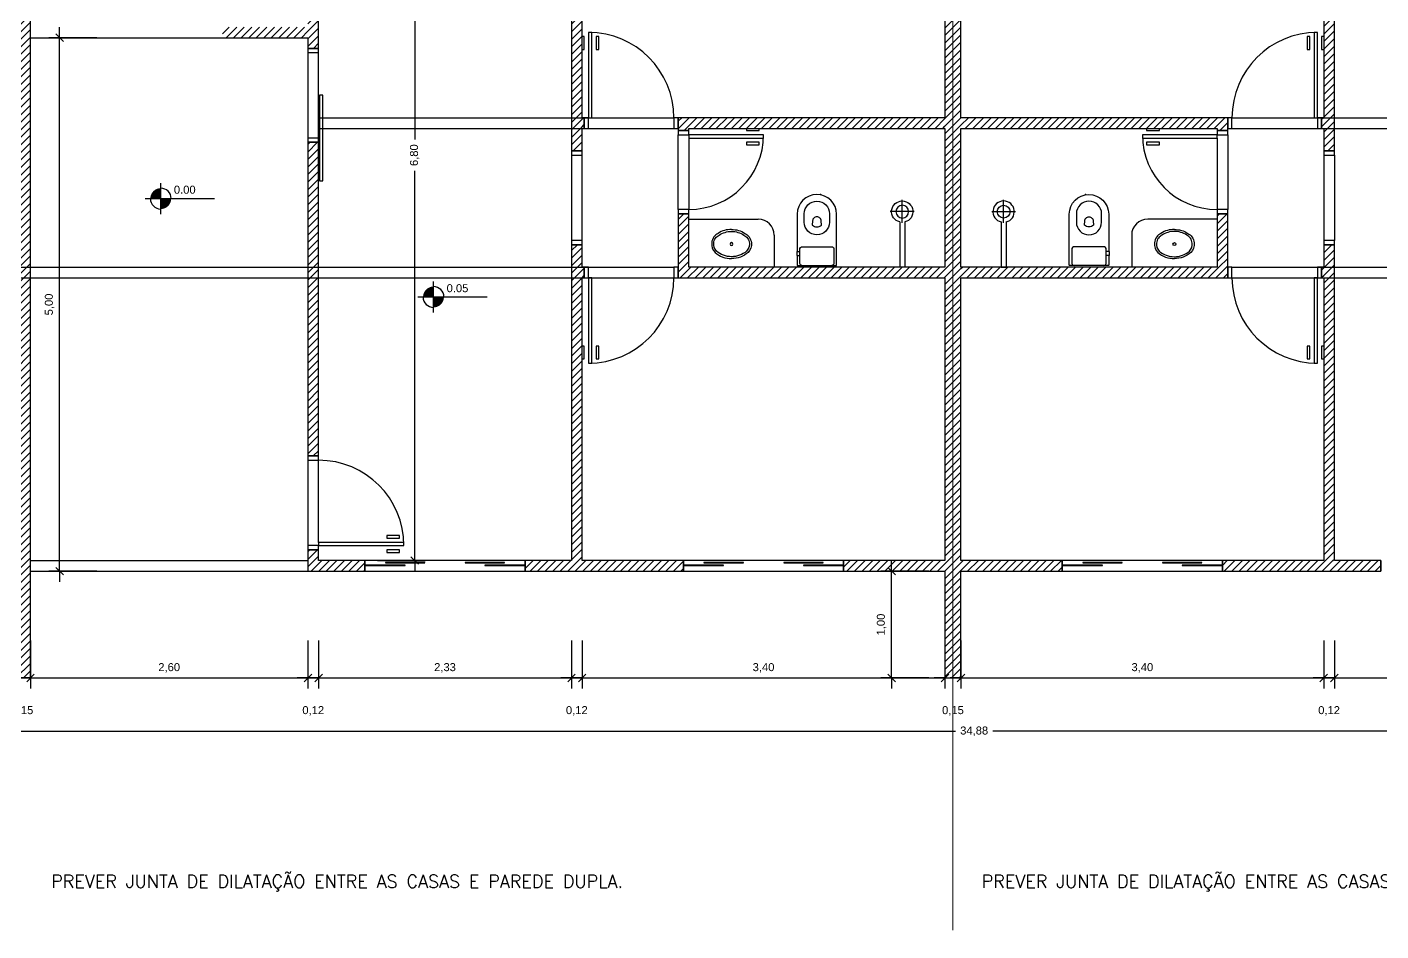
# Model space of a CAD drawing. Header units: metres. Extents: x 49 to 320, y -91 to 27.
# Drawn here: x 282.85 to 295.53, y -1.34 to 7.13 of the extents above; entities that cross this region are included whole.
import ezdxf

# ---------------------------------------------------------------- set-up
doc = ezdxf.new("R2010")
doc.units = ezdxf.units.M
doc.header["$LTSCALE"] = 0.2
for name, color, linetype in [('ARQ-___-___-CTA', 240, 'Continuous'), ('ARQ-___-___-LEG', 3, 'Continuous'), ('ARQ-___-___-VST', 9, 'Continuous'), ('ARQ-ALV', 6, 'Continuous'), ('ARQ-ALV-___-HTC', 13, 'Continuous'), ('ARQ-CXO', 2, 'Continuous'), ('ARQ-DVI', 1, 'Continuous'), ('ARQ-EQP', 24, 'Continuous'), ('ARQ-EQP-___-INT', 7, 'Continuous'), ('ARQ-PIS', 2, 'Continuous')]:
    doc.layers.add(name, color=color, linetype=linetype)
doc.styles.add('REGUA60', font='arial.ttf')
doc.styles.add('ROMANS', font='romans', dxfattribs={"height": 6})
doc.dimstyles.new('Active3D', dxfattribs={"dimtxt": 1.5, "dimasz": 0.01, "dimexe": 2, "dimexo": 3, "dimgap": 0.98, "dimtad": 1, "dimlfac": -1, "dimrnd": 0.005, "dimzin": 0, "dimtxsty": 'REGUA60', "dimblk": 'COTATR', "dimcen": 4, "dimdle": 4, "dimclrt": 2, "dimadec": 0, "dimazin": 0, "dimtfac": 1, "dimtmove": 2, "dimatfit": 2, "dimfxl": 1, "dimarcsym": 0})
pattern_1 = [(45, (316.507574, -5.15138), (-0.03535534, 0.03535534), [])]

# ---------------------------------------------------------------- blocks, each defined once
blk = doc.blocks.new('SAC616S2')
at = {"layer": 'ARQ-EQP', "color": 0, "linetype": 'ByBlock'}
blk.add_lwpolyline([(18.2, -1.5, -0.329256), (18.5, -1.9), (18.5, -49.6, -0.412623), (0, -68, -0.412623), (-18.5, -49.6), (-18.5, -14.5), (-18.9, -14.5), (-18.9, -11), (-18.5, -11), (-18.5, -1.9, -0.329256), (-18.2, -1.5), (-17.3, -1.5), (0, -1.5), (17.3, -1.5)], format="xyb", close=True, dxfattribs=at)
at = {"layer": 'ARQ-EQP-___-INT'}
for p, q in [((-18.5, -11), (-16, -11)), ((-18.5, -14.5), (-16, -14.5))]:
    blk.add_line(p, q, dxfattribs=at)
blk.add_lwpolyline([(-14, -1.5, 0.324141), (-16, -3.5), (-16, -17.5, 0.333333), (-14.5, -19), (0, -19), (14.5, -19, 0.333333), (16, -17.5), (16, -3.5, 0.324141), (14, -1.5, 0.324141)], format="xyb", dxfattribs=at)
for points in [[(0, -61.7, 0.418677), (11.8, -50), (11.8, -42.1, 0.411784), (0, -30.2, 0.411784), (-11.8, -42.1), (-11.8, -50, 0.418677)], [(0, -47, -0.428571), (-4, -43.3), (-4.3, -39.3, -0.16754), (0, -37.8, -0.16754), (4.3, -39.3), (4, -43.3, -0.428571)]]:
    blk.add_lwpolyline(points, format="xyb", close=True, dxfattribs=at)
blk.add_point((3.3, -68), dxfattribs=at)
blk = doc.blocks.new('SACHS__2')
at = {"layer": 'ARQ-EQP', "color": 0, "linetype": 'ByBlock'}
for p, q in [((42.3, 2.4), (0, 2.4)), ((0, 2.4), (0, -2.4)), ((42.3, -2.4), (0, -2.4))]:
    blk.add_line(p, q, dxfattribs=at)
blk.add_arc((52, 0), 10, 193.8865, 166.1135, dxfattribs=at)
at = {"layer": 'ARQ-EQP-___-INT'}
for p, q in [((41.6, 0), (63.2, 0)), ((52, 11.2), (52, -11.2))]:
    blk.add_line(p, q, dxfattribs=at)
blk.add_circle((52, 0), 6, dxfattribs=at)
blk = doc.blocks.new('SAL37S_2')
at = {"layer": 'ARQ-EQP-___-INT'}
for points in [[(0, -10, 0.145827), (-16.8, -14.9, 0.090827), (-22, -19.4, 0.12568), (-24.8, -26.7, 0.221372), (-20.6, -38.8, 0.186059), (0, -46.5, 0.186059)], [(0, -10, -0.145827), (16.8, -14.9, -0.090827), (22, -19.4, -0.12568), (24.8, -26.7, -0.221372), (20.6, -38.8, -0.186059), (0, -46.5, -0.186059)]]:
    blk.add_lwpolyline(points, format="xyb", dxfattribs=at)
blk.add_lwpolyline([(0, -12.5, 0.14623), (-15.5, -17, 0.09047), (-20, -20.9, 0.123903), (-22.4, -27, 0.21906), (-18.9, -37, 0.185248), (0, -44.1, 0.185248), (18.8, -37, 0.21906), (22.3, -27, 0.123903), (20, -20.9, 0.09047), (15.5, -17, 0.14623)], format="xyb", close=True, dxfattribs=at)
blk.add_circle((0, -28.3), 1.8, dxfattribs=at)
blk = doc.blocks.new('COTATR')
at = {"color": 6}
blk.add_line((-71, -71), (71, 71), dxfattribs=at)
at = {"color": 0, "linetype": 'ByBlock'}
blk.add_line((0, 0), (200, 0), dxfattribs=at)
blk = doc.blocks.new('*D725')
at = {"layer": 'ARQ-___-___-CTA', "color": 0, "lineweight": -2, "transparency": 16777216}
for p, q in [((282.879, 1.385), (282.879, 0.935)), ((282.729, 1.035), (282.878, 1.035))]:
    blk.add_line(p, q, dxfattribs=at)
at = {"layer": 'Defpoints', "color": 0, "transparency": 16777216}
for p in [(282.729, 1.535), (282.879, 1.535), (282.879, 1.035)]:
    blk.add_point(p, dxfattribs=at)
at = {"layer": 'ARQ-___-___-CTA', "color": 0, "lineweight": -2, "transparency": 16777216, "xscale": 0.0005, "yscale": 0.0005, "zscale": 0.0005, "rotation": 180}
blk.add_blockref('COTATR', (282.729, 1.035), dxfattribs=at)
at = {"layer": 'ARQ-___-___-CTA', "color": 0, "lineweight": -2, "transparency": 16777216, "xscale": 0.0005, "yscale": 0.0005, "zscale": 0.0005}
blk.add_blockref('COTATR', (282.879, 1.035), dxfattribs=at)
at = {"layer": 'ARQ-___-___-CTA', "color": 2, "transparency": 16777216, "insert": (282.804, 0.726), "char_height": 0.075, "attachment_point": 5, "style": 'REGUA60'}
blk.add_mtext('0,15', dxfattribs=at)
blk = doc.blocks.new('*D726')
at = {"layer": 'ARQ-___-___-CTA', "color": 0, "lineweight": -2, "transparency": 16777216}
for p, q in [((285.479, 1.385), (285.479, 0.935)), ((282.879, 1.035), (285.478, 1.035))]:
    blk.add_line(p, q, dxfattribs=at)
at = {"layer": 'Defpoints', "color": 0, "transparency": 16777216}
for p in [(282.879, 1.535), (285.479, 1.535), (285.479, 1.035)]:
    blk.add_point(p, dxfattribs=at)
at = {"layer": 'ARQ-___-___-CTA', "color": 0, "lineweight": -2, "transparency": 16777216, "xscale": 0.0005, "yscale": 0.0005, "zscale": 0.0005, "rotation": 180}
blk.add_blockref('COTATR', (282.879, 1.035), dxfattribs=at)
at = {"layer": 'ARQ-___-___-CTA', "color": 0, "lineweight": -2, "transparency": 16777216, "xscale": 0.0005, "yscale": 0.0005, "zscale": 0.0005}
blk.add_blockref('COTATR', (285.479, 1.035), dxfattribs=at)
at = {"layer": 'ARQ-___-___-CTA', "color": 2, "transparency": 16777216, "insert": (284.179, 1.129), "char_height": 0.075, "attachment_point": 5, "style": 'REGUA60'}
blk.add_mtext('2,60', dxfattribs=at)
blk = doc.blocks.new('*D727')
at = {"layer": 'ARQ-___-___-CTA', "color": 0, "lineweight": -2, "transparency": 16777216}
for p, q in [((291.449, 1.385), (291.449, 0.935)), ((288.049, 1.035), (291.448, 1.035))]:
    blk.add_line(p, q, dxfattribs=at)
at = {"layer": 'Defpoints', "color": 0, "transparency": 16777216}
for p in [(288.049, 1.535), (291.449, 1.535), (291.449, 1.035)]:
    blk.add_point(p, dxfattribs=at)
at = {"layer": 'ARQ-___-___-CTA', "color": 0, "lineweight": -2, "transparency": 16777216, "xscale": 0.0005, "yscale": 0.0005, "zscale": 0.0005, "rotation": 180}
blk.add_blockref('COTATR', (288.049, 1.035), dxfattribs=at)
at = {"layer": 'ARQ-___-___-CTA', "color": 0, "lineweight": -2, "transparency": 16777216, "xscale": 0.0005, "yscale": 0.0005, "zscale": 0.0005}
blk.add_blockref('COTATR', (291.449, 1.035), dxfattribs=at)
at = {"layer": 'ARQ-___-___-CTA', "color": 2, "transparency": 16777216, "insert": (289.749, 1.129), "char_height": 0.075, "attachment_point": 5, "style": 'REGUA60'}
blk.add_mtext('3,40', dxfattribs=at)
blk = doc.blocks.new('*D728')
at = {"layer": 'ARQ-___-___-CTA', "color": 0, "lineweight": -2, "transparency": 16777216}
for p, q in [((291.599, 1.385), (291.599, 0.935)), ((291.449, 1.035), (291.598, 1.035))]:
    blk.add_line(p, q, dxfattribs=at)
at = {"layer": 'Defpoints', "color": 0, "transparency": 16777216}
for p in [(291.449, 1.535), (291.599, 1.535), (291.599, 1.035)]:
    blk.add_point(p, dxfattribs=at)
at = {"layer": 'ARQ-___-___-CTA', "color": 0, "lineweight": -2, "transparency": 16777216, "xscale": 0.0005, "yscale": 0.0005, "zscale": 0.0005, "rotation": 180}
blk.add_blockref('COTATR', (291.449, 1.035), dxfattribs=at)
at = {"layer": 'ARQ-___-___-CTA', "color": 0, "lineweight": -2, "transparency": 16777216, "xscale": 0.0005, "yscale": 0.0005, "zscale": 0.0005}
blk.add_blockref('COTATR', (291.599, 1.035), dxfattribs=at)
at = {"layer": 'ARQ-___-___-CTA', "color": 2, "transparency": 16777216, "insert": (291.524, 0.726), "char_height": 0.075, "attachment_point": 5, "style": 'REGUA60'}
blk.add_mtext('0,15', dxfattribs=at)
blk = doc.blocks.new('*D729')
at = {"layer": 'ARQ-___-___-CTA', "color": 0, "lineweight": -2, "transparency": 16777216}
for p, q in [((294.999, 1.385), (294.999, 0.935)), ((291.599, 1.035), (294.998, 1.035))]:
    blk.add_line(p, q, dxfattribs=at)
at = {"layer": 'Defpoints', "color": 0, "transparency": 16777216}
for p in [(291.599, 1.535), (294.999, 1.535), (294.999, 1.035)]:
    blk.add_point(p, dxfattribs=at)
at = {"layer": 'ARQ-___-___-CTA', "color": 0, "lineweight": -2, "transparency": 16777216, "xscale": 0.0005, "yscale": 0.0005, "zscale": 0.0005, "rotation": 180}
blk.add_blockref('COTATR', (291.599, 1.035), dxfattribs=at)
at = {"layer": 'ARQ-___-___-CTA', "color": 0, "lineweight": -2, "transparency": 16777216, "xscale": 0.0005, "yscale": 0.0005, "zscale": 0.0005}
blk.add_blockref('COTATR', (294.999, 1.035), dxfattribs=at)
at = {"layer": 'ARQ-___-___-CTA', "color": 2, "transparency": 16777216, "insert": (293.299, 1.129), "char_height": 0.075, "attachment_point": 5, "style": 'REGUA60'}
blk.add_mtext('3,40', dxfattribs=at)
blk = doc.blocks.new('*D735')
at = {"layer": 'ARQ-___-___-CTA', "color": 0, "lineweight": -2, "transparency": 16777216}
for p, q in [((274.084, 0.885), (274.084, 0.435)), ((308.964, 0.885), (308.964, 0.435)), ((274.084, 0.535), (291.547, 0.535)), ((308.963, 0.535), (291.898, 0.535))]:
    blk.add_line(p, q, dxfattribs=at)
at = {"layer": 'Defpoints', "color": 0, "transparency": 16777216}
for p in [(274.084, 1.035), (308.964, 1.035), (308.964, 0.535)]:
    blk.add_point(p, dxfattribs=at)
at = {"layer": 'ARQ-___-___-CTA', "color": 0, "lineweight": -2, "transparency": 16777216, "xscale": 0.0005, "yscale": 0.0005, "zscale": 0.0005, "rotation": 180}
blk.add_blockref('COTATR', (274.084, 0.535), dxfattribs=at)
at = {"layer": 'ARQ-___-___-CTA', "color": 0, "lineweight": -2, "transparency": 16777216, "xscale": 0.0005, "yscale": 0.0005, "zscale": 0.0005}
blk.add_blockref('COTATR', (308.964, 0.535), dxfattribs=at)
at = {"layer": 'ARQ-___-___-CTA', "color": 2, "transparency": 16777216, "insert": (291.723, 0.535), "char_height": 0.075, "attachment_point": 5, "style": 'REGUA60'}
blk.add_mtext('34,88', dxfattribs=at)
blk = doc.blocks.new('*D741')
at = {"layer": 'ARQ-___-___-CTA', "color": 0, "lineweight": -2, "transparency": 16777216}
for p, q in [((283.502, 7.035), (283.052, 7.035)), ((283.152, 2.035), (283.152, 7.034)), ((283.502, 2.035), (283.052, 2.035))]:
    blk.add_line(p, q, dxfattribs=at)
at = {"layer": 'Defpoints', "color": 0, "transparency": 16777216}
for p in [(283.152, 7.035), (283.652, 7.035), (283.652, 2.035)]:
    blk.add_point(p, dxfattribs=at)
at = {"layer": 'ARQ-___-___-CTA', "color": 0, "lineweight": -2, "transparency": 16777216, "xscale": 0.0005, "yscale": 0.0005, "zscale": 0.0005}
for p, rotation in [((283.152, 7.035), 90), ((283.152, 2.035), 270)]:
    blk.add_blockref('COTATR', p, dxfattribs=dict(at, rotation=rotation))
at = {"layer": 'ARQ-___-___-CTA', "color": 2, "transparency": 16777216, "insert": (283.058, 4.535), "char_height": 0.075, "attachment_point": 5, "rotation": 90, "style": 'REGUA60'}
blk.add_mtext('5,00', dxfattribs=at)
blk = doc.blocks.new('*D747')
at = {"layer": 'ARQ-___-___-CTA', "color": 0, "lineweight": -2, "transparency": 16777216}
for p, q in [((291.299, 2.035), (290.849, 2.035)), ((290.949, 1.035), (290.949, 2.034)), ((291.299, 1.035), (290.849, 1.035))]:
    blk.add_line(p, q, dxfattribs=at)
at = {"layer": 'Defpoints', "color": 0, "transparency": 16777216}
for p in [(290.949, 2.035), (291.449, 2.035), (291.449, 1.035)]:
    blk.add_point(p, dxfattribs=at)
at = {"layer": 'ARQ-___-___-CTA', "color": 0, "lineweight": -2, "transparency": 16777216, "xscale": 0.0005, "yscale": 0.0005, "zscale": 0.0005}
for p, rotation in [((290.949, 2.035), 90), ((290.949, 1.035), 270)]:
    blk.add_blockref('COTATR', p, dxfattribs=dict(at, rotation=rotation))
at = {"layer": 'ARQ-___-___-CTA', "color": 2, "transparency": 16777216, "insert": (290.855, 1.535), "char_height": 0.075, "attachment_point": 5, "rotation": 90, "style": 'REGUA60'}
blk.add_mtext('1,00', dxfattribs=at)
blk = doc.blocks.new('NivelPB')
for p, q in [((0, -2.92), (0, 2.92)), ((-2.92, 0), (10.07, 0))]:
    blk.add_line(p, q)
at = {"const_width": 1.95}
for points in [[(-0.98, 0, -0.414214), (0, 0.98, -0.618034)], [(0, -0.98, 0.414214), (0.98, 0, 0.618034)]]:
    blk.add_lwpolyline(points, format="xyb", dxfattribs=at)
for start, end in [(180, 270), (0, 90)]:
    blk.add_arc((0, 0), 1.95, start, end)
at = {"color": 0, "linetype": 'ByBlock', "style": 'REGUA60', "width": 1.4}
blk.add_attdef('NIVEL', (2.46, 0.9), '', height=1.5, dxfattribs=at)
blk = doc.blocks.new('*D755')
at = {"layer": 'ARQ-___-___-CTA', "color": 0, "lineweight": -2, "transparency": 16777216}
for p, q in [((286.13, 8.935), (286.58, 8.935)), ((286.48, 8.934), (286.48, 6.08)), ((286.48, 2.135), (286.48, 5.787)), ((286.13, 2.135), (286.58, 2.135))]:
    blk.add_line(p, q, dxfattribs=at)
at = {"layer": 'Defpoints', "color": 0, "transparency": 16777216}
for p in [(285.98, 8.935), (286.48, 8.935), (285.98, 2.135)]:
    blk.add_point(p, dxfattribs=at)
at = {"layer": 'ARQ-___-___-CTA', "color": 0, "lineweight": -2, "transparency": 16777216, "xscale": 0.0005, "yscale": 0.0005, "zscale": 0.0005}
for p, rotation in [((286.48, 8.935), 90), ((286.48, 2.135), 270)]:
    blk.add_blockref('COTATR', p, dxfattribs=dict(at, rotation=rotation))
at = {"layer": 'ARQ-___-___-CTA', "color": 2, "transparency": 16777216, "insert": (286.48, 5.934), "char_height": 0.075, "attachment_point": 5, "rotation": 90, "style": 'REGUA60'}
blk.add_mtext('6,80', dxfattribs=at)

msp = doc.modelspace()

# ---------------------------------------------------------------- hatches: boundary and pattern name
at = {"layer": 'ARQ-ALV-___-HTC'}
h = msp.add_hatch(dxfattribs=at)
h.set_pattern_fill('_U', color=256, scale=0.05, angle=45, style=0, pattern_type=0)
h.set_pattern_definition(pattern_1)
h.paths.add_polyline_path([(291.599, 1.035), (291.599, 10.035), (291.449, 10.035), (291.449, 1.035)])
h = msp.add_hatch(dxfattribs=at)
h.set_pattern_fill('_U', color=256, scale=0.05, angle=45, style=0, pattern_type=0)
h.set_pattern_definition(pattern_1)
h.paths.add_polyline_path([(282.879, 1.035), (282.879, 9.335), (282.729, 9.335), (282.729, 1.035)])
h = msp.add_hatch(dxfattribs=at)
h.set_pattern_fill('_U', color=256, scale=0.05, angle=45, style=0, pattern_type=0)
h.set_pattern_definition(pattern_1)
h.paths.add_polyline_path([(285.479, 3.115), (285.579, 3.115), (285.579, 6.055), (285.479, 6.055)])
h.paths.add_polyline_path([(285.579, 6.935), (285.579, 8.935), (285.479, 9.035), (285.479, 6.935)])
h.paths.add_polyline_path([(285.479, 2.235), (285.479, 2.035), (285.579, 2.135), (285.579, 2.235)])
h = msp.add_hatch(dxfattribs=at)
h.set_pattern_fill('_U', color=256, scale=0.05, angle=45, style=0, pattern_type=0)
h.set_pattern_definition(pattern_1)
h.paths.add_polyline_path([(288.049, 2.135), (288.049, 5.095), (287.949, 5.095), (287.949, 2.135)])
h.paths.add_polyline_path([(287.949, 8.935), (287.949, 5.975), (288.049, 5.975), (288.049, 8.935)])
h = msp.add_hatch(dxfattribs=at)
h.set_pattern_fill('_U', color=256, scale=0.05, angle=45, style=0, pattern_type=0)
h.set_pattern_definition(pattern_1)
h.paths.add_polyline_path([(294.999, 8.935), (294.999, 5.975), (295.099, 5.975), (295.099, 8.935)])
h.paths.add_polyline_path([(295.099, 2.135), (295.099, 5.095), (294.999, 5.095), (294.999, 2.135)])
h = msp.add_hatch(dxfattribs=at)
h.set_pattern_fill('_U', color=256, scale=0.05, angle=45, style=0, pattern_type=0)
h.set_pattern_definition(pattern_1)
h.paths.add_polyline_path([(285.479, 7.035), (285.479, 7.135), (284.679, 7.135), (284.679, 7.035)])
h = msp.add_hatch(dxfattribs=at)
h.set_pattern_fill('_U', color=256, scale=0.05, angle=45, style=0, pattern_type=0)
h.set_pattern_definition(pattern_1)
h.paths.add_polyline_path([(288.069, 6.285), (288.049, 6.285), (288.049, 6.185), (288.069, 6.185)])
h.paths.add_polyline_path([(288.949, 6.185), (291.449, 6.185), (291.449, 6.285), (288.949, 6.285)])
h = msp.add_hatch(dxfattribs=at)
h.set_pattern_fill('_U', color=256, scale=0.05, angle=45, style=0, pattern_type=0)
h.set_pattern_definition(pattern_1)
h.paths.add_polyline_path([(294.099, 6.285), (291.599, 6.285), (291.599, 6.185), (294.099, 6.185)])
h.paths.add_polyline_path([(294.979, 6.185), (294.999, 6.185), (294.999, 6.285), (294.979, 6.285)])
h = msp.add_hatch(dxfattribs=at)
h.set_pattern_fill('_U', color=256, scale=0.05, angle=45, style=0, pattern_type=0)
h.set_pattern_definition(pattern_1)
h.paths.add_polyline_path([(289.049, 4.885), (289.049, 5.385), (288.949, 5.385), (288.949, 4.885)])
h.paths.add_polyline_path([(288.949, 6.185), (288.949, 6.165), (289.049, 6.165), (289.049, 6.185)])
h = msp.add_hatch(dxfattribs=at)
h.set_pattern_fill('_U', color=256, scale=0.05, angle=45, style=0, pattern_type=0)
h.set_pattern_definition(pattern_1)
h.paths.add_polyline_path([(294.099, 4.885), (294.099, 5.385), (293.999, 5.385), (293.999, 4.885)])
h.paths.add_polyline_path([(293.999, 6.185), (293.999, 6.165), (294.099, 6.165), (294.099, 6.185)])
h = msp.add_hatch(dxfattribs=at)
h.set_pattern_fill('_U', color=256, scale=0.05, angle=45, style=0, pattern_type=0)
h.set_pattern_definition(pattern_1)
h.paths.add_polyline_path([(288.069, 4.885), (288.049, 4.885), (288.049, 4.785), (288.069, 4.785)])
h.paths.add_polyline_path([(288.949, 4.785), (291.449, 4.785), (291.449, 4.885), (288.949, 4.885)])
h = msp.add_hatch(dxfattribs=at)
h.set_pattern_fill('_U', color=256, scale=0.05, angle=45, style=0, pattern_type=0)
h.set_pattern_definition(pattern_1)
h.paths.add_polyline_path([(294.099, 4.885), (291.599, 4.885), (291.599, 4.785), (294.099, 4.785)])
h.paths.add_polyline_path([(294.979, 4.785), (294.999, 4.785), (294.999, 4.885), (294.979, 4.885)])
h = msp.add_hatch(dxfattribs=at)
h.set_pattern_fill('_U', color=256, scale=0.05, angle=45, style=0, pattern_type=0)
h.set_pattern_definition(pattern_1)
h.paths.add_polyline_path([(290.499, 2.035), (291.449, 2.035), (291.449, 2.135), (290.499, 2.135)])
h.paths.add_polyline_path([(288.999, 2.035), (288.999, 2.135), (287.514, 2.135), (287.514, 2.035)])
h.paths.add_polyline_path([(286.014, 2.035), (286.014, 2.135), (285.579, 2.135), (285.479, 2.035)])
h = msp.add_hatch(dxfattribs=at)
h.set_pattern_fill('_U', color=256, scale=0.05, angle=45, style=0, pattern_type=0)
h.set_pattern_definition(pattern_1)
h.paths.add_polyline_path([(291.599, 2.135), (291.599, 2.035), (292.549, 2.035), (292.549, 2.135)])
h.paths.add_polyline_path([(297.034, 2.135), (297.034, 2.035), (297.569, 2.035), (297.469, 2.135)])
h.paths.add_polyline_path([(295.534, 2.135), (294.049, 2.135), (294.049, 2.035), (295.534, 2.035)])

# ---------------------------------------------------------------- linework, layer by layer
at = {"layer": 'ARQ-___-___-CTA'}
for p, q in [((285.579, 1.385), (285.579, 0.935)), ((287.949, 1.385), (287.949, 0.935)), ((288.049, 1.385), (288.049, 0.935)), ((295.099, 1.385), (295.099, 0.935)), ((285.479, 1.035), (285.578, 1.035)), ((285.579, 1.035), (287.948, 1.035)), ((287.949, 1.035), (288.048, 1.035)), ((294.999, 1.035), (295.098, 1.035)), ((295.099, 1.035), (297.468, 1.035))]:
    msp.add_line(p, q, dxfattribs=at)
at = {"layer": 'ARQ-___-___-LEG'}
for p, q in [((285.579, 6.285), (288.909, 6.285)), ((294.139, 6.285), (297.469, 6.285)), ((285.579, 6.185), (288.949, 6.185)), ((288.949, 5.425), (288.949, 6.125)), ((289.049, 6.095), (289.049, 5.425)), ((293.999, 6.095), (293.999, 5.425)), ((294.099, 6.125), (294.099, 5.425)), ((294.139, 6.185), (297.469, 6.185)), ((287.949, 5.935), (287.949, 5.135)), ((288.049, 5.135), (288.049, 5.935)), ((294.999, 5.935), (294.999, 5.135)), ((295.099, 5.935), (295.099, 5.135)), ((276.774, 4.885), (288.909, 4.885)), ((294.139, 4.885), (306.274, 4.885)), ((276.774, 4.785), (288.909, 4.785)), ((294.139, 4.785), (306.274, 4.785))]:
    msp.add_line(p, q, dxfattribs=at)
at = {"layer": 'ARQ-___-___-LEG', "const_width": 0.01}
msp.add_lwpolyline([(291.524, 10.035), (291.524, 10.594), (291.524, -1.331)], dxfattribs=at)
at = {"layer": 'ARQ-___-___-VST'}
for p, q in [((288.069, 7.045), (288.049, 7.045)), ((288.069, 6.925), (288.069, 7.045)), ((288.179, 7.045), (288.179, 6.925)), ((288.204, 7.045), (288.179, 7.045)), ((288.204, 6.925), (288.204, 7.045)), ((294.844, 7.045), (294.844, 6.925)), ((294.869, 7.045), (294.844, 7.045)), ((294.869, 6.925), (294.869, 7.045)), ((294.979, 7.045), (294.979, 6.925)), ((294.999, 7.045), (294.979, 7.045)), ((285.479, 6.895), (285.479, 6.095)), ((285.579, 6.095), (285.579, 6.895)), ((288.049, 6.925), (288.069, 6.925)), ((288.179, 6.925), (288.204, 6.925)), ((294.844, 6.925), (294.869, 6.925)), ((294.979, 6.925), (294.999, 6.925)), ((289.589, 6.185), (289.589, 6.165)), ((289.589, 6.165), (289.709, 6.165)), ((289.709, 6.165), (289.709, 6.185)), ((293.339, 6.185), (293.339, 6.165)), ((293.339, 6.165), (293.459, 6.165)), ((293.459, 6.165), (293.459, 6.185)), ((289.589, 6.055), (289.589, 6.03)), ((289.709, 6.055), (289.589, 6.055)), ((289.589, 6.03), (289.709, 6.03)), ((289.709, 6.03), (289.709, 6.055)), ((293.459, 6.055), (293.339, 6.055)), ((293.339, 6.055), (293.339, 6.03)), ((293.339, 6.03), (293.459, 6.03)), ((293.459, 6.03), (293.459, 6.055)), ((289.049, 5.335), (289.699, 5.335)), ((293.999, 5.335), (293.349, 5.335)), ((289.849, 5.185), (289.849, 4.885)), ((293.199, 5.185), (293.199, 4.885)), ((288.069, 4.145), (288.049, 4.145)), ((288.069, 4.025), (288.069, 4.145)), ((288.179, 4.145), (288.179, 4.025)), ((288.204, 4.145), (288.179, 4.145)), ((288.204, 4.025), (288.204, 4.145)), ((294.844, 4.145), (294.844, 4.025)), ((294.869, 4.145), (294.844, 4.145)), ((294.869, 4.025), (294.869, 4.145)), ((294.979, 4.145), (294.979, 4.025)), ((294.999, 4.145), (294.979, 4.145)), ((288.049, 4.025), (288.069, 4.025)), ((288.179, 4.025), (288.204, 4.025)), ((294.844, 4.025), (294.869, 4.025)), ((294.979, 4.025), (294.999, 4.025)), ((285.479, 3.075), (285.479, 2.275)), ((285.579, 2.305), (285.579, 3.075)), ((286.219, 2.37), (286.219, 2.345)), ((286.339, 2.37), (286.219, 2.37)), ((286.219, 2.345), (286.339, 2.345)), ((286.339, 2.345), (286.339, 2.37)), ((286.219, 2.235), (286.219, 2.21)), ((286.339, 2.235), (286.219, 2.235)), ((286.219, 2.21), (286.339, 2.21)), ((286.339, 2.21), (286.339, 2.235)), ((287.513, 2.135), (286.015, 2.135)), ((286.015, 2.035), (287.513, 2.035)), ((290.498, 2.135), (289, 2.135)), ((289, 2.035), (290.498, 2.035)), ((294.048, 2.135), (292.55, 2.135)), ((292.55, 2.035), (294.048, 2.035))]:
    msp.add_line(p, q, dxfattribs=at)
for centre, start, end in [((289.699, 5.185), 0, 90), ((293.349, 5.185), 90, 180)]:
    msp.add_arc(centre, 0.15, start, end, dxfattribs=at)
at = {"layer": 'ARQ-ALV'}
for p, q in [((282.879, 1.035), (282.879, 9.335)), ((285.579, 6.935), (285.579, 8.935)), ((287.949, 8.935), (287.949, 5.975)), ((288.049, 6.285), (288.049, 8.935)), ((291.449, 8.935), (291.449, 6.285)), ((291.599, 6.285), (291.599, 8.935)), ((294.999, 8.935), (294.999, 6.285)), ((295.099, 5.975), (295.099, 8.935)), ((282.879, 7.035), (285.479, 7.035)), ((285.479, 7.035), (285.479, 6.935)), ((285.479, 6.935), (285.579, 6.935)), ((288.069, 6.285), (288.049, 6.285)), ((288.069, 6.185), (288.069, 6.285)), ((288.949, 6.285), (288.949, 6.185)), ((291.449, 6.285), (288.949, 6.285)), ((294.099, 6.285), (291.599, 6.285)), ((294.099, 6.185), (294.099, 6.285)), ((294.979, 6.285), (294.979, 6.185)), ((294.999, 6.285), (294.979, 6.285)), ((288.049, 5.975), (288.049, 6.185)), ((288.049, 6.185), (288.069, 6.185)), ((288.949, 6.185), (288.949, 6.165)), ((288.949, 6.165), (289.049, 6.165)), ((289.049, 6.185), (291.449, 6.185)), ((289.049, 6.165), (289.049, 6.185)), ((291.449, 6.185), (291.449, 4.885)), ((291.599, 4.885), (291.599, 6.185)), ((291.599, 6.185), (293.999, 6.185)), ((293.999, 6.185), (293.999, 6.165)), ((293.999, 6.165), (294.099, 6.165)), ((294.099, 6.165), (294.099, 6.185)), ((294.979, 6.185), (294.999, 6.185)), ((294.999, 6.185), (294.999, 5.975)), ((285.579, 6.055), (285.479, 6.055)), ((285.479, 6.055), (285.479, 3.115)), ((285.579, 3.115), (285.579, 6.055)), ((287.949, 5.975), (288.049, 5.975)), ((294.999, 5.975), (295.099, 5.975)), ((288.949, 5.385), (288.949, 4.885)), ((289.049, 5.385), (288.949, 5.385)), ((289.049, 4.885), (289.049, 5.385)), ((293.999, 5.385), (293.999, 4.885)), ((294.099, 5.385), (293.999, 5.385)), ((294.099, 4.885), (294.099, 5.385)), ((287.949, 5.095), (287.949, 2.135)), ((288.049, 5.095), (287.949, 5.095)), ((288.049, 4.885), (288.049, 5.095)), ((294.999, 5.095), (294.999, 4.885)), ((295.099, 5.095), (294.999, 5.095)), ((295.099, 2.135), (295.099, 5.095)), ((288.069, 4.885), (288.049, 4.885)), ((288.069, 4.785), (288.069, 4.885)), ((288.949, 4.885), (288.949, 4.785)), ((291.449, 4.885), (289.049, 4.885)), ((293.999, 4.885), (291.599, 4.885)), ((294.099, 4.785), (294.099, 4.885)), ((294.979, 4.885), (294.979, 4.785)), ((294.999, 4.885), (294.979, 4.885)), ((288.049, 2.135), (288.049, 4.785)), ((288.049, 4.785), (288.069, 4.785)), ((288.949, 4.785), (291.449, 4.785)), ((291.449, 4.785), (291.449, 2.135)), ((291.599, 2.135), (291.599, 4.785)), ((291.599, 4.785), (294.099, 4.785)), ((294.979, 4.785), (294.999, 4.785)), ((294.999, 4.785), (294.999, 2.135)), ((285.479, 3.115), (285.579, 3.115)), ((285.479, 2.235), (285.479, 2.035)), ((285.579, 2.235), (285.479, 2.235)), ((285.579, 2.135), (285.579, 2.235)), ((285.479, 2.035), (286.014, 2.035)), ((286.014, 2.135), (285.579, 2.135)), ((286.014, 2.035), (286.014, 2.135)), ((287.514, 2.135), (287.514, 2.035)), ((287.949, 2.135), (287.514, 2.135)), ((287.514, 2.035), (288.999, 2.035)), ((288.999, 2.135), (288.049, 2.135)), ((288.999, 2.035), (288.999, 2.135)), ((290.499, 2.135), (290.499, 2.035)), ((291.449, 2.135), (290.499, 2.135)), ((290.499, 2.035), (291.449, 2.035)), ((291.449, 2.035), (291.449, 1.035)), ((292.549, 2.135), (291.599, 2.135)), ((291.599, 1.035), (291.599, 2.035)), ((291.599, 2.035), (292.549, 2.035)), ((292.549, 2.035), (292.549, 2.135)), ((294.049, 2.135), (294.049, 2.035)), ((294.999, 2.135), (294.049, 2.135)), ((294.049, 2.035), (295.534, 2.035)), ((295.534, 2.135), (295.099, 2.135)), ((295.534, 2.035), (295.534, 2.135)), ((282.729, 1.035), (282.879, 1.035)), ((291.449, 1.035), (291.599, 1.035))]:
    msp.add_line(p, q, dxfattribs=at)
at = {"layer": 'ARQ-CXO'}
for p, q in [((288.139, 7.085), (288.109, 7.085)), ((288.109, 7.085), (288.109, 6.285)), ((288.139, 6.285), (288.139, 7.085)), ((294.939, 7.085), (294.909, 7.085)), ((294.909, 7.085), (294.909, 6.285)), ((294.939, 6.285), (294.939, 7.085)), ((285.579, 6.935), (285.479, 6.935)), ((285.479, 6.935), (285.479, 6.895)), ((285.479, 6.895), (285.579, 6.895)), ((285.579, 6.895), (285.579, 6.935)), ((285.619, 6.495), (285.589, 6.495)), ((285.589, 6.495), (285.589, 5.695)), ((285.619, 5.695), (285.619, 6.495)), ((288.109, 6.285), (288.069, 6.285)), ((288.069, 6.285), (288.069, 6.185)), ((288.109, 6.185), (288.109, 6.285)), ((288.109, 6.285), (288.139, 6.285)), ((288.949, 6.285), (288.909, 6.285)), ((288.909, 6.285), (288.909, 6.185)), ((288.949, 6.185), (288.949, 6.285)), ((294.139, 6.285), (294.099, 6.285)), ((294.099, 6.285), (294.099, 6.185)), ((294.139, 6.185), (294.139, 6.285)), ((294.909, 6.285), (294.939, 6.285)), ((294.979, 6.285), (294.939, 6.285)), ((294.939, 6.285), (294.939, 6.185)), ((294.979, 6.185), (294.979, 6.285)), ((285.479, 6.095), (285.479, 6.055)), ((285.579, 6.095), (285.479, 6.095)), ((285.579, 6.055), (285.579, 6.095)), ((288.069, 6.185), (288.109, 6.185)), ((288.909, 6.185), (288.949, 6.185)), ((289.049, 6.165), (288.949, 6.165)), ((288.949, 6.165), (288.949, 6.125)), ((288.949, 6.125), (289.049, 6.125)), ((289.049, 6.125), (289.049, 6.165)), ((289.749, 6.125), (289.049, 6.125)), ((289.049, 6.125), (289.049, 6.095)), ((289.049, 6.095), (289.749, 6.095)), ((289.749, 6.095), (289.749, 6.125)), ((293.999, 6.125), (293.299, 6.125)), ((293.299, 6.125), (293.299, 6.095)), ((293.299, 6.095), (293.999, 6.095)), ((294.099, 6.165), (293.999, 6.165)), ((293.999, 6.165), (293.999, 6.125)), ((293.999, 6.125), (294.099, 6.125)), ((293.999, 6.095), (293.999, 6.125)), ((294.099, 6.185), (294.139, 6.185)), ((294.099, 6.125), (294.099, 6.165)), ((294.939, 6.185), (294.979, 6.185)), ((285.479, 6.055), (285.579, 6.055)), ((288.049, 5.975), (287.949, 5.975)), ((287.949, 5.975), (287.949, 5.935)), ((288.049, 5.935), (288.049, 5.975)), ((295.099, 5.975), (294.999, 5.975)), ((294.999, 5.975), (294.999, 5.935)), ((295.099, 5.935), (295.099, 5.975)), ((287.949, 5.935), (288.049, 5.935)), ((294.999, 5.935), (295.099, 5.935)), ((285.589, 5.695), (285.619, 5.695)), ((288.949, 5.425), (288.949, 5.385)), ((289.049, 5.425), (288.949, 5.425)), ((288.949, 5.385), (289.049, 5.385)), ((289.049, 5.385), (289.049, 5.425)), ((293.999, 5.425), (293.999, 5.385)), ((294.099, 5.425), (293.999, 5.425)), ((293.999, 5.385), (294.099, 5.385)), ((294.099, 5.385), (294.099, 5.425)), ((287.949, 5.135), (287.949, 5.095)), ((288.049, 5.135), (287.949, 5.135)), ((287.949, 5.095), (288.049, 5.095)), ((288.049, 5.095), (288.049, 5.135)), ((294.999, 5.135), (294.999, 5.095)), ((295.099, 5.135), (294.999, 5.135)), ((294.999, 5.095), (295.099, 5.095)), ((295.099, 5.095), (295.099, 5.135)), ((288.109, 4.885), (288.069, 4.885)), ((288.069, 4.885), (288.069, 4.785)), ((288.109, 4.785), (288.109, 4.885)), ((288.949, 4.885), (288.909, 4.885)), ((288.909, 4.885), (288.909, 4.785)), ((288.949, 4.785), (288.949, 4.885)), ((294.139, 4.885), (294.099, 4.885)), ((294.099, 4.885), (294.099, 4.785)), ((294.139, 4.785), (294.139, 4.885)), ((294.979, 4.885), (294.939, 4.885)), ((294.939, 4.885), (294.939, 4.785)), ((294.979, 4.785), (294.979, 4.885)), ((288.069, 4.785), (288.109, 4.785)), ((288.109, 4.785), (288.109, 3.985)), ((288.139, 4.785), (288.109, 4.785)), ((288.139, 3.985), (288.139, 4.785)), ((288.909, 4.785), (288.949, 4.785)), ((294.099, 4.785), (294.139, 4.785)), ((294.909, 4.785), (294.909, 3.985)), ((294.939, 4.785), (294.909, 4.785)), ((294.939, 4.785), (294.979, 4.785)), ((294.939, 3.985), (294.939, 4.785)), ((288.109, 3.985), (288.139, 3.985)), ((294.909, 3.985), (294.939, 3.985)), ((285.579, 3.115), (285.479, 3.115)), ((285.479, 3.115), (285.479, 3.075)), ((285.479, 3.075), (285.579, 3.075)), ((285.579, 3.075), (285.579, 3.115)), ((286.379, 2.305), (285.579, 2.305)), ((285.579, 2.305), (285.579, 2.275)), ((286.379, 2.275), (286.379, 2.305)), ((285.479, 2.275), (285.479, 2.235)), ((285.579, 2.275), (285.479, 2.275)), ((285.479, 2.235), (285.579, 2.235)), ((285.579, 2.235), (285.579, 2.275)), ((285.579, 2.275), (286.379, 2.275)), ((286.015, 2.135), (286.014, 2.135)), ((286.014, 2.135), (286.014, 2.035)), ((286.014, 2.035), (286.015, 2.035)), ((286.015, 2.035), (286.015, 2.135)), ((287.514, 2.135), (287.513, 2.135)), ((287.513, 2.135), (287.513, 2.035)), ((287.513, 2.035), (287.514, 2.035)), ((287.514, 2.035), (287.514, 2.135)), ((289, 2.135), (288.999, 2.135)), ((288.999, 2.135), (288.999, 2.035)), ((288.999, 2.035), (289, 2.035)), ((289, 2.035), (289, 2.135)), ((290.499, 2.135), (290.498, 2.135)), ((290.498, 2.135), (290.498, 2.035)), ((290.498, 2.035), (290.499, 2.035)), ((290.499, 2.035), (290.499, 2.135)), ((292.55, 2.135), (292.549, 2.135)), ((292.549, 2.135), (292.549, 2.035)), ((292.549, 2.035), (292.55, 2.035)), ((292.55, 2.035), (292.55, 2.135)), ((294.049, 2.135), (294.048, 2.135)), ((294.048, 2.135), (294.048, 2.035)), ((294.048, 2.035), (294.049, 2.035)), ((294.049, 2.035), (294.049, 2.135)), ((295.535, 2.135), (295.534, 2.135)), ((295.534, 2.135), (295.534, 2.035)), ((295.534, 2.035), (295.535, 2.035)), ((295.535, 2.035), (295.535, 2.135))]:
    msp.add_line(p, q, dxfattribs=at)
at = {"layer": 'ARQ-DVI'}
for p, q in [((286.39, 2.092), (286.021, 2.092)), ((286.021, 2.092), (286.021, 2.087)), ((286.021, 2.087), (286.39, 2.087)), ((286.575, 2.117), (286.205, 2.117)), ((286.205, 2.117), (286.205, 2.112)), ((286.205, 2.112), (286.575, 2.112)), ((286.39, 2.087), (286.39, 2.092)), ((286.575, 2.112), (286.575, 2.117)), ((287.322, 2.117), (286.953, 2.117)), ((286.953, 2.117), (286.953, 2.112)), ((286.953, 2.112), (287.322, 2.112)), ((287.507, 2.092), (287.138, 2.092)), ((287.138, 2.092), (287.138, 2.087)), ((287.138, 2.087), (287.507, 2.087)), ((287.322, 2.112), (287.322, 2.117)), ((287.507, 2.087), (287.507, 2.092)), ((289.375, 2.092), (289.006, 2.092)), ((289.006, 2.092), (289.006, 2.087)), ((289.006, 2.087), (289.375, 2.087)), ((289.56, 2.117), (289.19, 2.117)), ((289.19, 2.117), (289.19, 2.112)), ((289.19, 2.112), (289.56, 2.112)), ((289.375, 2.087), (289.375, 2.092)), ((289.56, 2.112), (289.56, 2.117)), ((290.307, 2.117), (289.938, 2.117)), ((289.938, 2.117), (289.938, 2.112)), ((289.938, 2.112), (290.307, 2.112)), ((290.492, 2.092), (290.123, 2.092)), ((290.123, 2.092), (290.123, 2.087)), ((290.123, 2.087), (290.492, 2.087)), ((290.307, 2.112), (290.307, 2.117)), ((290.492, 2.087), (290.492, 2.092)), ((292.925, 2.092), (292.556, 2.092)), ((292.556, 2.092), (292.556, 2.087)), ((292.556, 2.087), (292.925, 2.087)), ((293.11, 2.117), (292.74, 2.117)), ((292.74, 2.117), (292.74, 2.112)), ((292.74, 2.112), (293.11, 2.112)), ((292.925, 2.087), (292.925, 2.092)), ((293.11, 2.112), (293.11, 2.117)), ((293.857, 2.117), (293.488, 2.117)), ((293.488, 2.117), (293.488, 2.112)), ((293.488, 2.112), (293.857, 2.112)), ((294.042, 2.092), (293.673, 2.092)), ((293.673, 2.092), (293.673, 2.087)), ((293.673, 2.087), (294.042, 2.087)), ((293.857, 2.112), (293.857, 2.117)), ((294.042, 2.087), (294.042, 2.092))]:
    msp.add_line(p, q, dxfattribs=at)
at = {"layer": 'ARQ-PIS'}
for p, q in [((285.479, 6.895), (285.479, 6.095)), ((285.479, 3.075), (285.479, 2.275)), ((282.879, 2.135), (285.379, 2.135)), ((282.879, 2.135), (285.479, 2.135)), ((282.879, 2.035), (285.479, 2.035)), ((282.879, 2.035), (285.479, 2.035))]:
    msp.add_line(p, q, dxfattribs=at)
for centre, radius, start, end in [((288.109, 6.285), 0.8, 0, 90), ((294.939, 6.285), 0.8, 90, 180), ((289.049, 6.125), 0.7, 270, 0), ((293.999, 6.125), 0.7, 180, 270), ((288.109, 4.785), 0.8, 270, 0), ((294.939, 4.785), 0.8, 180, 270), ((285.579, 2.275), 0.8, 0, 90)]:
    msp.add_arc(centre, radius, start, end, dxfattribs=at)

# ---------------------------------------------------------------- block references
at = {"layer": 'ARQ-___-___-CTA', "color": 2}
ref = msp.add_blockref('NivelPB', (284.1, 5.527), dxfattribs=dict(at, xscale=0.05, yscale=0.05, zscale=0.05))
ref.add_attrib('NIVEL', '0.00', (284.223, 5.573), dxfattribs={"layer": '0', "color": 0, "linetype": 'ByBlock', "height": 0.075, "style": 'REGUA60'})
ref = msp.add_blockref('NivelPB', (286.656, 4.605), dxfattribs=dict(at, xscale=0.05, yscale=0.05, zscale=0.05))
ref.add_attrib('NIVEL', '0.05', (286.779, 4.65), dxfattribs={"layer": '0', "color": 0, "linetype": 'ByBlock', "height": 0.075, "style": 'REGUA60'})
at = {"layer": 'ARQ-___-___-CTA', "xscale": 0.0005, "yscale": 0.0005, "zscale": 0.0005, "rotation": 180}
for p in [(285.479, 1.035), (285.579, 1.035), (287.949, 1.035), (294.999, 1.035), (295.099, 1.035)]:
    msp.add_blockref('COTATR', p, dxfattribs=at)
at = {"layer": 'ARQ-___-___-CTA', "xscale": 0.0005, "yscale": 0.0005, "zscale": 0.0005}
for p in [(285.579, 1.035), (287.949, 1.035), (288.049, 1.035), (295.099, 1.035)]:
    msp.add_blockref('COTATR', p, dxfattribs=at)
at = {"layer": 'ARQ-___-___-VST', "yscale": 0.01, "zscale": 0.01}
for name, p, xscale, rotation in [('SAC616S2', (290.249, 4.885), -0.01, 180), ('SACHS__2', (291.049, 4.885), -0.01, 270), ('SACHS__2', (291.999, 4.885), 0.01, 90.00000000000001), ('SAC616S2', (292.799, 4.885), 0.01, 180)]:
    msp.add_blockref(name, p, dxfattribs=dict(at, xscale=xscale, rotation=rotation))
at = {"layer": 'ARQ-___-___-VST', "yscale": 0.0075, "zscale": 0.0075}
for p, xscale in [((289.449, 5.313), -0.0075), ((293.599, 5.313), 0.0075)]:
    msp.add_blockref('SAL37S_2', p, dxfattribs=dict(at, xscale=xscale))

# ---------------------------------------------------------------- texts
at = {"style": 'ROMANS'}
for p in [(283.073, -0.932), (291.793, -0.932)]:
    msp.add_text('PREVER JUNTA DE DILATAÇÃO ENTRE AS CASAS E PAREDE DUPLA.', height=0.12083, dxfattribs=at).set_placement(p)
at = {"layer": 'ARQ-___-___-CTA', "color": 2, "char_height": 0.075, "attachment_point": 5, "style": 'REGUA60'}
for s, insert in [('2,33', (286.764, 1.129)), ('0,12', (285.529, 0.726)), ('0,12', (287.999, 0.726)), ('0,12', (295.049, 0.726))]:
    msp.add_mtext(s, dxfattribs=dict(at, insert=insert))

# ---------------------------------------------------------------- dimensions: what is measured, and where the dimension line sits
at = {"layer": 'ARQ-___-___-CTA'}
dim = msp.add_linear_dim(base=(286.48, 8.935), p1=(285.98, 2.135), p2=(285.98, 8.935), angle=90, dimstyle='Active3D', override={"dimscale": 0.05}, dxfattribs=at)
dim.commit()
dim.dimension.update_dxf_attribs({"geometry": '*D755', "text_midpoint": (286.48, 5.934), "dimtype": 160})
for base, p1, p2, picture, middle in [((283.152, 7.035), (283.652, 2.035), (283.652, 7.035), '*D741', (283.058, 4.535)), ((290.949, 2.035), (291.449, 1.035), (291.449, 2.035), '*D747', (290.855, 1.535))]:
    dim = msp.add_linear_dim(base=base, p1=p1, p2=p2, angle=90, dimstyle='Active3D', override={"dimscale": 0.05}, dxfattribs=at)
    dim.commit()
    dim.dimension.update_dxf_attribs({"geometry": picture, "text_midpoint": middle})
for base, p1, p2, picture, middle in [((282.879, 1.035), (282.729, 1.535), (282.879, 1.535), '*D725', (282.804, 0.726)), ((285.479, 1.035), (282.879, 1.535), (285.479, 1.535), '*D726', (284.179, 1.129)), ((291.449, 1.035), (288.049, 1.535), (291.449, 1.535), '*D727', (289.749, 1.129)), ((291.599, 1.035), (291.449, 1.535), (291.599, 1.535), '*D728', (291.524, 0.726)), ((294.999, 1.035), (291.599, 1.535), (294.999, 1.535), '*D729', (293.299, 1.129))]:
    dim = msp.add_linear_dim(base=base, p1=p1, p2=p2, dimstyle='Active3D', override={"dimscale": 0.05, "dimse1": 1}, dxfattribs=at)
    dim.commit()
    dim.dimension.update_dxf_attribs({"geometry": picture, "text_midpoint": middle})
dim = msp.add_linear_dim(base=(308.964, 0.535), p1=(274.084, 1.035), p2=(308.964, 1.035), dimstyle='Active3D', override={"dimscale": 0.05}, dxfattribs=at)
dim.commit()
dim.dimension.update_dxf_attribs({"geometry": '*D735', "text_midpoint": (291.723, 0.535), "dimtype": 160})

doc.saveas('drawing.dxf')
